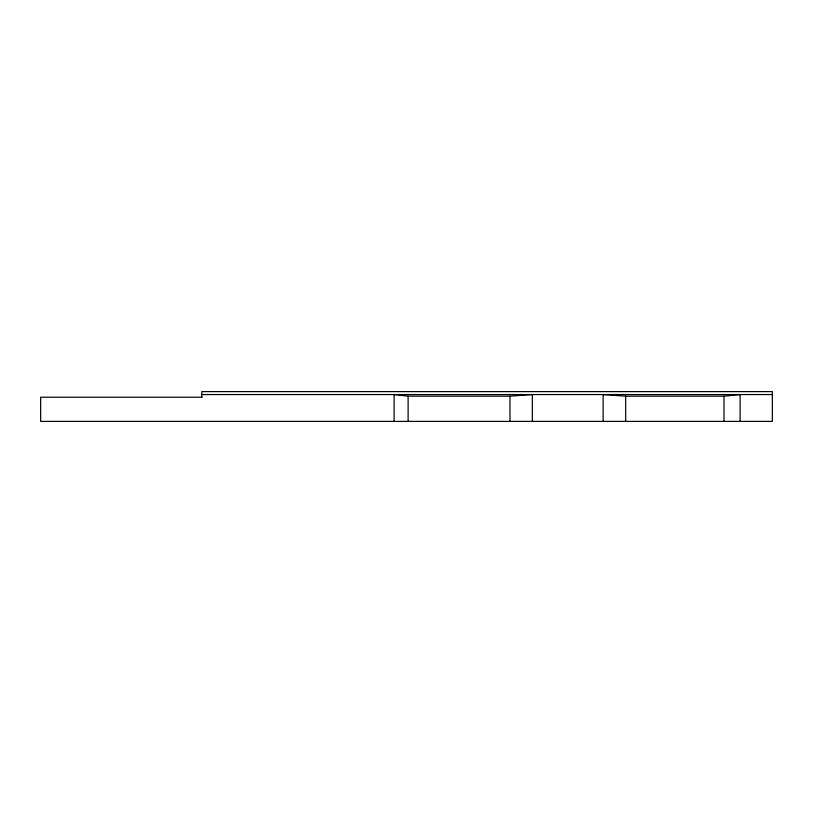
<?xml version="1.0" encoding="UTF-8"?>
<svg xmlns="http://www.w3.org/2000/svg" width="813" height="813" viewBox="0 0 813 813"><rect width="100%" height="100%" fill="white"/><g stroke="black" fill="none" stroke-linecap="round" stroke-linejoin="round"><path stroke-width="1.22" d="M603.124 421.398L603.124 394.559L625.685 396.175L723.997 396.175L740.115 394.559L740.115 421.398M394.102 421.398L394.102 394.559L408.116 396.175L509.964 396.175L532.342 394.559L532.342 421.398M201.817 394.559L772.35 394.559M201.98 397.222L40.65 397.222L40.65 421.398L772.35 421.398L772.35 391.602L201.817 391.602L201.817 397.222M723.997 396.175L723.997 421.398M625.685 396.175L625.685 421.398M509.964 396.175L509.964 421.398M408.116 396.175L408.116 421.398"/></g></svg>
